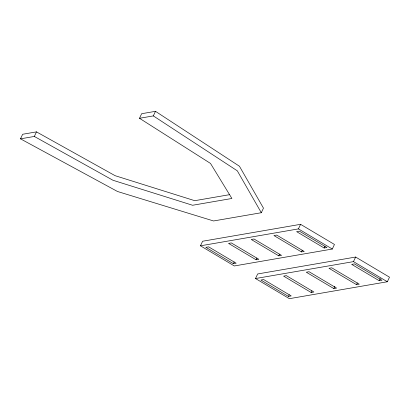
<?xml version="1.0" encoding="UTF-8"?>
<svg xmlns="http://www.w3.org/2000/svg" width="410" height="410" viewBox="0 0 410 410"><rect width="100%" height="100%" fill="white"/><g stroke="black" fill="none" stroke-linecap="round" stroke-linejoin="round"><path stroke-width="0.61" d="M20.5 138.841L34.337 136.448L112.975 180.267L192.592 205.261L231.896 198.476L210.499 163.426L139.497 118.29L141.64 113.713L155.477 111.325L239.45 166.245L263.461 208.142L261.319 212.718L213.554 220.964L117.526 191.506L20.5 138.841L22.642 134.265L36.48 131.871L115.118 175.69L194.735 200.685L229.672 194.653M34.337 136.448L36.48 131.871M139.497 118.29L153.335 115.902L155.477 111.325M200.464 245.815L202.612 241.239L300.576 224.321L334.452 244.457L332.31 249.034L234.341 265.952L200.464 245.815L298.434 228.898L332.31 249.034M233.382 263.681L236.15 263.205L208.623 246.846L205.856 247.322L233.382 263.681L234.182 261.964M256.071 259.766L258.838 259.284L231.317 242.925L228.549 243.402L256.071 259.766L256.875 258.049M255.512 278.539L257.659 273.962L355.624 257.044L389.5 277.18L387.358 281.757L289.388 298.675L255.512 278.539L353.481 261.621L387.358 281.757M278.764 255.845L281.532 255.368L254.01 239.004L251.243 239.486L278.764 255.845L279.569 254.128M298.434 228.898L300.576 224.321M301.458 251.924L304.225 251.448L276.699 235.089L273.931 235.565L301.458 251.924L302.262 250.213M288.43 296.404L291.197 295.928L263.671 279.564L260.903 280.045L288.43 296.404L289.234 294.688M324.151 248.009L326.919 247.532L299.392 231.168L296.625 231.645L324.151 248.009L324.956 246.292M311.123 292.489L313.886 292.007L286.364 275.648L283.597 276.125L311.123 292.489L311.923 290.772M333.812 288.568L336.579 288.092L309.058 271.728L306.29 272.209L333.812 288.568L334.888 286.277M353.481 261.621L355.624 257.044M356.505 284.648L359.273 284.171L331.752 267.812L328.984 268.289L356.505 284.648L357.31 282.931M379.199 280.732L381.966 280.25L354.44 263.891L351.672 264.368L379.199 280.732L380.27 278.441M153.335 115.902L237.303 170.821L261.319 212.718"/></g></svg>
